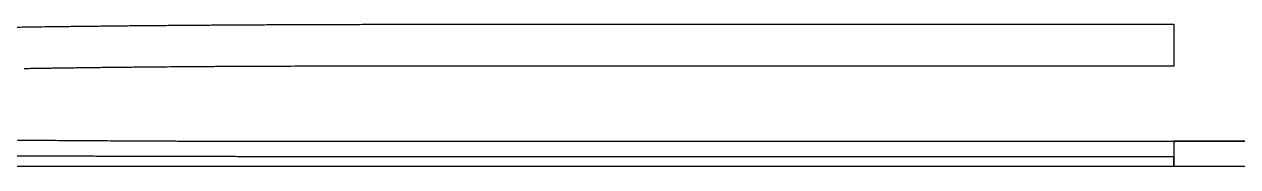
# Model space of a CAD drawing. Header units: millimetres. Extents: x 89860 to 502050, y -351975 to 882300.
# Drawn here: x 362974.411 to 362976.829, y -276699.02 to -276698.736 of the extents above; entities that cross this region are included whole.
import ezdxf

# ---------------------------------------------------------------- set-up
doc = ezdxf.new("R2010")
doc.units = ezdxf.units.MM
doc.header["$LTSCALE"] = 150
doc.layers.add('-----20 General Symbol', color=3, linetype='Continuous')
doc.layers.add('-----29 Cable Schedule', color=1, linetype='Continuous')

# ---------------------------------------------------------------- blocks, each defined once
blk = doc.blocks.new('A$C93139d4c')
at = {"layer": '-----20 General Symbol'}
blk.add_line((-31224.4641, -18798.0376), (-30930.2374, -18798.0376), dxfattribs=at)
for points, knots in [([(-30951.2774, -18797.4843), (-30951.2632, -18797.4841), (-30951.2491, -18797.4839), (-30951.2137, -18797.4834), (-30951.1924, -18797.4831), (-30951.15, -18797.4825), (-30951.1287, -18797.4822), (-30951.1075, -18797.4819)], [0, 0, 0, 0, 0.25, 0.25, 0.625, 0.625, 1, 1, 1, 1]), ([(-30951.1075, -18797.4819), (-30951.0931, -18797.4817), (-30951.0787, -18797.4815), (-30951.0427, -18797.4811), (-30951.021, -18797.4808), (-30950.9778, -18797.4803), (-30950.9562, -18797.48), (-30950.9346, -18797.4797)], [0, 0, 0, 0, 0.25, 0.25, 0.625, 0.625, 1, 1, 1, 1]), ([(-30950.9346, -18797.4797), (-30950.9199, -18797.4796), (-30950.9052, -18797.4794), (-30950.8686, -18797.479), (-30950.8466, -18797.4788), (-30950.8026, -18797.4783), (-30950.7806, -18797.478), (-30950.7586, -18797.4778)], [0, 0, 0, 0, 0.25, 0.25, 0.625, 0.625, 1, 1, 1, 1]), ([(-30950.7586, -18797.4778), (-30950.7436, -18797.4777), (-30950.7287, -18797.4775), (-30950.6914, -18797.4772), (-30950.669, -18797.477), (-30950.6242, -18797.4766), (-30950.6019, -18797.4764), (-30950.5795, -18797.4762)], [0, 0, 0, 0, 0.25, 0.25, 0.625, 0.625, 1, 1, 1, 1]), ([(-30950.5795, -18797.4762), (-30950.5643, -18797.4761), (-30950.5491, -18797.4759), (-30950.5112, -18797.4757), (-30950.4884, -18797.4755), (-30950.4428, -18797.4752), (-30950.4201, -18797.475), (-30950.3973, -18797.4748)], [0, 0, 0, 0, 0.25, 0.25, 0.625, 0.625, 1, 1, 1, 1]), ([(-30950.3973, -18797.4748), (-30950.3818, -18797.4747), (-30950.3664, -18797.4746), (-30950.3278, -18797.4744), (-30950.3046, -18797.4743), (-30950.2583, -18797.474), (-30950.2351, -18797.4739), (-30950.212, -18797.4738)], [0, 0, 0, 0, 0.25, 0.25, 0.625, 0.625, 1, 1, 1, 1]), ([(-30950.212, -18797.4738), (-30950.1963, -18797.4737), (-30950.1806, -18797.4736), (-30950.1413, -18797.4735), (-30950.1178, -18797.4734), (-30950.0707, -18797.4732), (-30950.0472, -18797.4731), (-30950.0236, -18797.473)], [0, 0, 0, 0, 0.25, 0.25, 0.625, 0.625, 1, 1, 1, 1]), ([(-30950.0236, -18797.473), (-30950.0077, -18797.473), (-30949.9917, -18797.4729), (-30949.9518, -18797.4728), (-30949.9279, -18797.4728), (-30949.88, -18797.4726), (-30949.8561, -18797.4726), (-30949.8321, -18797.4725)], [0, 0, 0, 0, 0.25, 0.25, 0.625, 0.625, 1, 1, 1, 1]), ([(-30949.8321, -18797.4725), (-30949.8159, -18797.4725), (-30949.7997, -18797.4725), (-30949.7673, -18797.4725), (-30949.7511, -18797.4725), (-30949.7025, -18797.4724), (-30949.67, -18797.4724), (-30949.6376, -18797.4724)], [0, 0, 0, 0, 0.25, 0.25, 0.5, 0.5, 1, 1, 1, 1]), ([(-30949.6376, -18797.4724), (-30949.3842, -18797.4724), (-30949.1308, -18797.4724), (-30948.624, -18797.4724), (-30948.3706, -18797.4724), (-30947.6105, -18797.4724), (-30947.1037, -18797.4724), (-30946.5969, -18797.4724)], [0, 0, 0, 0, 0.25, 0.25, 0.5, 0.5, 1, 1, 1, 1]), ([(-30946.5969, -18797.4724), (-30946.5969, -18797.5026), (-30946.5969, -18797.5317), (-30946.5969, -18797.5734), (-30946.5969, -18797.587), (-30946.5969, -18797.6136), (-30946.5969, -18797.6266), (-30946.5969, -18797.6393)], [0, 0, 0, 0, 0.499991, 0.499991, 0.749995, 0.749995, 1, 1, 1, 1]), ([(-30951.0792, -18797.6477), (-30951.0958, -18797.648), (-30951.1123, -18797.6483), (-30951.1371, -18797.6486), (-30951.1454, -18797.6488), (-30951.1619, -18797.649), (-30951.1702, -18797.6492), (-30951.1785, -18797.6493)], [0, 0, 0, 0, 0.5, 0.5, 0.75, 0.75, 1, 1, 1, 1]), ([(-30950.9781, -18797.6463), (-30950.995, -18797.6466), (-30951.0118, -18797.6468), (-30951.0371, -18797.6472), (-30951.0455, -18797.6473), (-30951.0624, -18797.6475), (-30951.0708, -18797.6476), (-30951.0792, -18797.6477)], [0, 0, 0, 0, 0.5, 0.5, 0.75, 0.75, 1, 1, 1, 1]), ([(-30950.875, -18797.645), (-30950.8922, -18797.6453), (-30950.9094, -18797.6455), (-30950.9351, -18797.6458), (-30950.9437, -18797.6459), (-30950.9609, -18797.6461), (-30950.9695, -18797.6462), (-30950.9781, -18797.6463)], [0, 0, 0, 0, 0.5, 0.5, 0.75, 0.75, 1, 1, 1, 1]), ([(-30950.77, -18797.6439), (-30950.7875, -18797.6441), (-30950.805, -18797.6443), (-30950.8313, -18797.6446), (-30950.84, -18797.6447), (-30950.8575, -18797.6448), (-30950.8663, -18797.6449), (-30950.875, -18797.645)], [0, 0, 0, 0, 0.5, 0.5, 0.75, 0.75, 1, 1, 1, 1]), ([(-30950.6632, -18797.6428), (-30950.681, -18797.643), (-30950.6988, -18797.6432), (-30950.7255, -18797.6434), (-30950.7344, -18797.6435), (-30950.7522, -18797.6437), (-30950.7611, -18797.6438), (-30950.77, -18797.6439)], [0, 0, 0, 0, 0.5, 0.5, 0.75, 0.75, 1, 1, 1, 1]), ([(-30950.5544, -18797.6419), (-30950.5725, -18797.6421), (-30950.5907, -18797.6422), (-30950.6179, -18797.6425), (-30950.627, -18797.6425), (-30950.6451, -18797.6427), (-30950.6542, -18797.6428), (-30950.6632, -18797.6428)], [0, 0, 0, 0, 0.5, 0.5, 0.75, 0.75, 1, 1, 1, 1]), ([(-30950.4437, -18797.6411), (-30950.4622, -18797.6413), (-30950.4806, -18797.6414), (-30950.5083, -18797.6416), (-30950.5175, -18797.6417), (-30950.536, -18797.6418), (-30950.5452, -18797.6419), (-30950.5544, -18797.6419)], [0, 0, 0, 0, 0.5, 0.5, 0.75, 0.75, 1, 1, 1, 1]), ([(-30950.3311, -18797.6405), (-30950.3499, -18797.6406), (-30950.3687, -18797.6407), (-30950.3968, -18797.6409), (-30950.4062, -18797.6409), (-30950.425, -18797.641), (-30950.4344, -18797.6411), (-30950.4437, -18797.6411)], [0, 0, 0, 0, 0.5, 0.5, 0.75, 0.75, 1, 1, 1, 1]), ([(-30950.2167, -18797.64), (-30950.2358, -18797.6401), (-30950.2548, -18797.6402), (-30950.2834, -18797.6403), (-30950.293, -18797.6403), (-30950.3121, -18797.6404), (-30950.3216, -18797.6405), (-30950.3311, -18797.6405)], [0, 0, 0, 0, 0.5, 0.5, 0.75, 0.75, 1, 1, 1, 1]), ([(-30950.1002, -18797.6396), (-30950.1196, -18797.6397), (-30950.139, -18797.6398), (-30950.1779, -18797.6399), (-30950.1973, -18797.6399), (-30950.2167, -18797.64)], [0, 0, 0, 0, 0.5, 0.5, 1, 1, 1, 1]), ([(-30949.9819, -18797.6394), (-30950.0016, -18797.6394), (-30950.0214, -18797.6395), (-30950.0608, -18797.6396), (-30950.0805, -18797.6396), (-30950.1002, -18797.6396)], [0, 0, 0, 0, 0.5, 0.5, 1, 1, 1, 1]), ([(-30949.8617, -18797.6393), (-30949.8817, -18797.6393), (-30949.9018, -18797.6394), (-30949.9318, -18797.6394), (-30949.9418, -18797.6394), (-30949.9619, -18797.6394), (-30949.9719, -18797.6394), (-30949.9819, -18797.6394)], [0, 0, 0, 0, 0.5, 0.5, 0.75, 0.75, 1, 1, 1, 1]), ([(-30946.5969, -18797.6393), (-30946.869, -18797.6393), (-30947.141, -18797.6393), (-30947.6852, -18797.6393), (-30947.9572, -18797.6393), (-30948.7734, -18797.6393), (-30949.3175, -18797.6393), (-30949.8617, -18797.6393)], [0, 0, 0, 0, 0.25, 0.25, 0.5, 0.5, 1, 1, 1, 1]), ([(-30951.275, -18797.9322), (-30951.2588, -18797.9324), (-30951.2426, -18797.9325), (-30951.2183, -18797.9327), (-30951.2102, -18797.9328), (-30951.1939, -18797.9329), (-30951.1858, -18797.933), (-30951.1777, -18797.9331)], [0, 0, 0, 0, 0.5, 0.5, 0.75, 0.75, 1, 1, 1, 1]), ([(-30951.1777, -18797.9331), (-30951.1612, -18797.9332), (-30951.1447, -18797.9333), (-30951.1199, -18797.9335), (-30951.1116, -18797.9336), (-30951.0951, -18797.9337), (-30951.0868, -18797.9338), (-30951.0785, -18797.9339)], [0, 0, 0, 0, 0.5, 0.5, 0.75, 0.75, 1, 1, 1, 1]), ([(-30951.0785, -18797.9339), (-30951.0617, -18797.934), (-30951.0448, -18797.9341), (-30951.0196, -18797.9343), (-30951.0112, -18797.9344), (-30950.9943, -18797.9345), (-30950.9859, -18797.9345), (-30950.9775, -18797.9346)], [0, 0, 0, 0, 0.5, 0.5, 0.75, 0.75, 1, 1, 1, 1]), ([(-30950.9775, -18797.9346), (-30950.9603, -18797.9347), (-30950.9431, -18797.9348), (-30950.9174, -18797.935), (-30950.9088, -18797.935), (-30950.8916, -18797.9351), (-30950.883, -18797.9352), (-30950.8744, -18797.9353)], [0, 0, 0, 0, 0.5, 0.5, 0.75, 0.75, 1, 1, 1, 1]), ([(-30950.8744, -18797.9353), (-30950.857, -18797.9354), (-30950.8395, -18797.9355), (-30950.8132, -18797.9356), (-30950.8045, -18797.9357), (-30950.787, -18797.9358), (-30950.7783, -18797.9358), (-30950.7695, -18797.9358)], [0, 0, 0, 0, 0.5, 0.5, 0.75, 0.75, 1, 1, 1, 1]), ([(-30950.7695, -18797.9358), (-30950.7517, -18797.9359), (-30950.7339, -18797.936), (-30950.7072, -18797.9362), (-30950.6983, -18797.9362), (-30950.6805, -18797.9363), (-30950.6716, -18797.9363), (-30950.6627, -18797.9364)], [0, 0, 0, 0, 0.5, 0.5, 0.75, 0.75, 1, 1, 1, 1]), ([(-30950.6627, -18797.9364), (-30950.6446, -18797.9365), (-30950.6265, -18797.9365), (-30950.5993, -18797.9366), (-30950.5902, -18797.9367), (-30950.5721, -18797.9368), (-30950.5631, -18797.9368), (-30950.554, -18797.9368)], [0, 0, 0, 0, 0.5, 0.5, 0.75, 0.75, 1, 1, 1, 1]), ([(-30950.554, -18797.9368), (-30950.5356, -18797.9369), (-30950.5171, -18797.937), (-30950.4895, -18797.9371), (-30950.4803, -18797.9371), (-30950.4618, -18797.9372), (-30950.4526, -18797.9372), (-30950.4434, -18797.9372)], [0, 0, 0, 0, 0.5, 0.5, 0.75, 0.75, 1, 1, 1, 1]), ([(-30950.4434, -18797.9372), (-30950.4246, -18797.9373), (-30950.4059, -18797.9373), (-30950.3777, -18797.9374), (-30950.3684, -18797.9374), (-30950.3496, -18797.9375), (-30950.3402, -18797.9375), (-30950.3309, -18797.9376)], [0, 0, 0, 0, 0.5, 0.5, 0.75, 0.75, 1, 1, 1, 1]), ([(-30950.3309, -18797.9376), (-30950.3118, -18797.9376), (-30950.2927, -18797.9376), (-30950.2641, -18797.9377), (-30950.2546, -18797.9377), (-30950.2355, -18797.9378), (-30950.226, -18797.9378), (-30950.2164, -18797.9378)], [0, 0, 0, 0, 0.5, 0.5, 0.75, 0.75, 1, 1, 1, 1]), ([(-30950.2164, -18797.9378), (-30950.197, -18797.9378), (-30950.1777, -18797.9379), (-30950.1486, -18797.9379), (-30950.1389, -18797.9379), (-30950.1195, -18797.938), (-30950.1098, -18797.938), (-30950.1001, -18797.938)], [0, 0, 0, 0, 0.5, 0.5, 0.75, 0.75, 1, 1, 1, 1]), ([(-30950.1001, -18797.938), (-30950.0804, -18797.938), (-30950.0607, -18797.938), (-30950.0311, -18797.938), (-30950.0213, -18797.9381), (-30950.0016, -18797.9381), (-30949.9917, -18797.9381), (-30949.9819, -18797.9381)], [0, 0, 0, 0, 0.5, 0.5, 0.75, 0.75, 1, 1, 1, 1]), ([(-30949.9819, -18797.9381), (-30949.9618, -18797.9381), (-30949.9418, -18797.9381), (-30949.9017, -18797.9381), (-30949.8817, -18797.9381), (-30949.8617, -18797.9381)], [0, 0, 0, 0, 0.5, 0.5, 1, 1, 1, 1]), ([(-30949.8617, -18797.9381), (-30949.5896, -18797.9381), (-30949.3175, -18797.9381), (-30948.7734, -18797.9381), (-30948.5014, -18797.9381), (-30947.6852, -18797.9381), (-30947.141, -18797.9381), (-30946.5969, -18797.9381)], [0, 0, 0, 0, 0.25, 0.25, 0.5, 0.5, 1, 1, 1, 1]), ([(-30946.5969, -18797.9381), (-30946.5969, -18797.9917), (-30946.5969, -18798.0237), (-30946.5969, -18798.0391), (-30946.5969, -18798.0388), (-30946.5969, -18798.0273), (-30946.5969, -18798.0162), (-30946.5969, -18797.9996)], [0, 0, 0, 0, 0.499846, 0.499846, 0.749902, 0.749902, 1, 1, 1, 1]), ([(-30946.5969, -18797.9381), (-30945.8466, -18797.9381), (-30945.0962, -18797.9381), (-30943.5956, -18797.9381), (-30942.8453, -18797.9381), (-30940.5943, -18797.9381), (-30939.0936, -18797.9381), (-30937.593, -18797.9381)], [0, 0, 0, 0, 0.25, 0.25, 0.5, 0.5, 1, 1, 1, 1]), ([(-30937.593, -18797.9381), (-30938.3433, -18797.9381), (-30939.0936, -18797.9381), (-30940.5943, -18797.9381), (-30941.3446, -18797.9381), (-30943.5956, -18797.9381), (-30945.0962, -18797.9381), (-30946.5969, -18797.9381)], [0, 0, 0, 0, 0.25, 0.25, 0.5, 0.5, 1, 1, 1, 1]), ([(-30951.1075, -18797.9971), (-30951.1217, -18797.9971), (-30951.1358, -18797.997), (-30951.1712, -18797.9969), (-30951.1924, -18797.9968), (-30951.2349, -18797.9966), (-30951.2561, -18797.9966), (-30951.2774, -18797.9965)], [0, 0, 0, 0, 0.25, 0.25, 0.625, 0.625, 1, 1, 1, 1]), ([(-30950.9346, -18797.9977), (-30950.949, -18797.9977), (-30950.9634, -18797.9976), (-30950.9994, -18797.9975), (-30951.021, -18797.9974), (-30951.0643, -18797.9973), (-30951.0859, -18797.9972), (-30951.1075, -18797.9971)], [0, 0, 0, 0, 0.25, 0.25, 0.625, 0.625, 1, 1, 1, 1]), ([(-30950.7586, -18797.9982), (-30950.7732, -18797.9982), (-30950.7879, -18797.9981), (-30950.8246, -18797.998), (-30950.8466, -18797.998), (-30950.8906, -18797.9978), (-30950.9126, -18797.9978), (-30950.9346, -18797.9977)], [0, 0, 0, 0, 0.25, 0.25, 0.625, 0.625, 1, 1, 1, 1]), ([(-30950.5795, -18797.9987), (-30950.5944, -18797.9986), (-30950.6093, -18797.9986), (-30950.6466, -18797.9985), (-30950.669, -18797.9984), (-30950.7138, -18797.9983), (-30950.7362, -18797.9983), (-30950.7586, -18797.9982)], [0, 0, 0, 0, 0.25, 0.25, 0.625, 0.625, 1, 1, 1, 1]), ([(-30950.3973, -18797.999), (-30950.4125, -18797.999), (-30950.4276, -18797.999), (-30950.4656, -18797.9989), (-30950.4884, -18797.9988), (-30950.5339, -18797.9987), (-30950.5567, -18797.9987), (-30950.5795, -18797.9987)], [0, 0, 0, 0, 0.25, 0.25, 0.625, 0.625, 1, 1, 1, 1]), ([(-30950.212, -18797.9993), (-30950.2274, -18797.9993), (-30950.2429, -18797.9992), (-30950.2815, -18797.9992), (-30950.3046, -18797.9992), (-30950.351, -18797.9991), (-30950.3741, -18797.999), (-30950.3973, -18797.999)], [0, 0, 0, 0, 0.25, 0.25, 0.625, 0.625, 1, 1, 1, 1]), ([(-30950.0236, -18797.9995), (-30950.0393, -18797.9995), (-30950.055, -18797.9995), (-30950.0943, -18797.9994), (-30950.1178, -18797.9994), (-30950.1649, -18797.9993), (-30950.1884, -18797.9993), (-30950.212, -18797.9993)], [0, 0, 0, 0, 0.25, 0.25, 0.625, 0.625, 1, 1, 1, 1]), ([(-30949.8321, -18797.9996), (-30949.8481, -18797.9996), (-30949.8641, -18797.9996), (-30949.9039, -18797.9996), (-30949.9279, -18797.9995), (-30949.9757, -18797.9995), (-30949.9997, -18797.9995), (-30950.0236, -18797.9995)], [0, 0, 0, 0, 0.25, 0.25, 0.625, 0.625, 1, 1, 1, 1]), ([(-30949.6376, -18797.9996), (-30949.6538, -18797.9996), (-30949.67, -18797.9996), (-30949.7106, -18797.9996), (-30949.7349, -18797.9996), (-30949.7835, -18797.9996), (-30949.8078, -18797.9996), (-30949.8321, -18797.9996)], [0, 0, 0, 0, 0.25, 0.25, 0.625, 0.625, 1, 1, 1, 1]), ([(-30946.5969, -18797.9996), (-30946.8503, -18797.9996), (-30947.1037, -18797.9996), (-30947.6105, -18797.9996), (-30947.8639, -18797.9996), (-30948.624, -18797.9996), (-30949.1308, -18797.9996), (-30949.6376, -18797.9996)], [0, 0, 0, 0, 0.25, 0.25, 0.5, 0.5, 1, 1, 1, 1])]:
    blk.add_open_spline(points, degree=3, knots=knots, dxfattribs=at)

msp = doc.modelspace()

# ---------------------------------------------------------------- block references
at = {"layer": '-----29 Cable Schedule', "xscale": 0.5, "yscale": 0.5, "zscale": 0.5}
msp.add_blockref('A$C93139d4c', (378450, -267300), dxfattribs=at)

doc.saveas('drawing.dxf')
